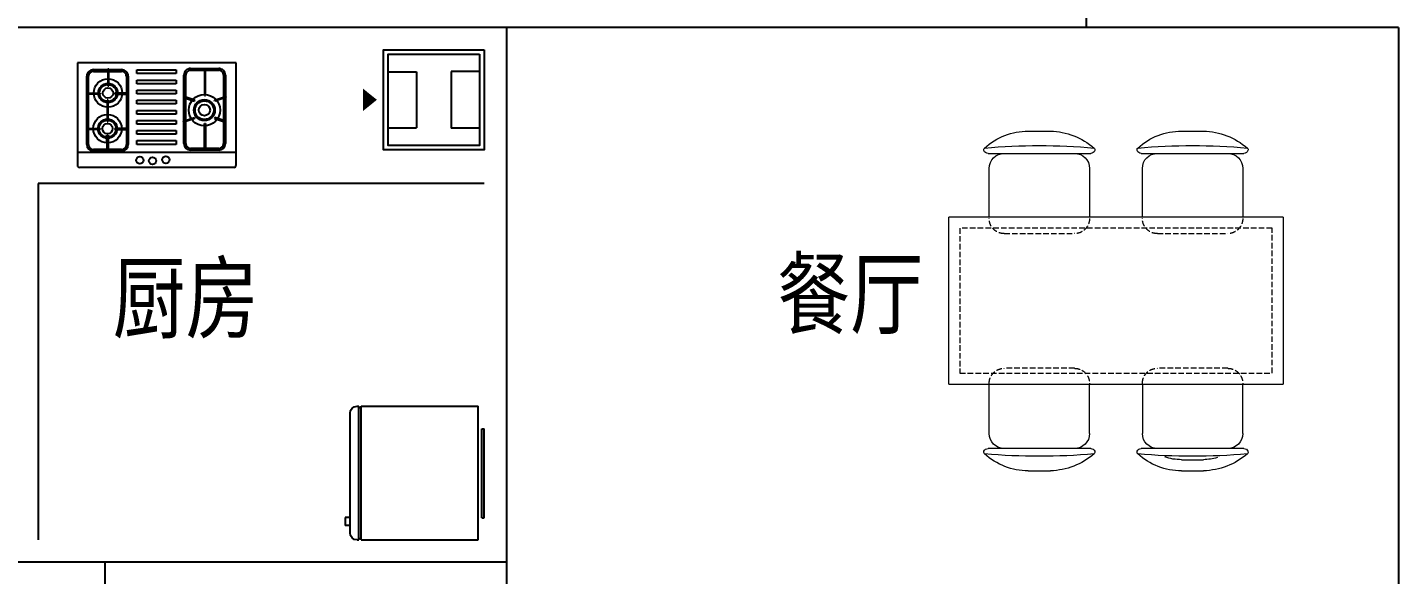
# Model space of a CAD drawing. Extents: x 534658 to 605938, y 404593 to 454993.
# Drawn here: x 570551 to 576698, y 432565 to 435021 of the extents above; entities that cross this region are included whole.
import ezdxf

# ---------------------------------------------------------------- set-up
doc = ezdxf.new("R2010")
doc.units = 0
doc.header["$LTSCALE"] = 1000
doc.header["$MEASUREMENT"] = 0
doc.linetypes.add('DASH', pattern=[0.35, 0.25, -0.1])
for name, color, linetype in [('0_厨卫', 154, 'Continuous'), ('DOTE', 1, 'Continuous'), ('PUB_TEXT', 7, 'Continuous')]:
    doc.layers.add(name, color=color, linetype=linetype)
doc.layers.add('0_家具', color=31, linetype='Continuous', lineweight=9)
doc.styles.add('黑体', font='SIMHEI.TTF', dxfattribs={"width": 0.8})

# ---------------------------------------------------------------- blocks, each defined once
blk = doc.blocks.new('z03.')
at = {"layer": '0_家具'}
for p, q in [((375, 0), (-375, 0)), ((-375, -1500), (-375, 0)), ((375, 0), (375, -1500)), ((-661.2, -176.6), (-661.2, -636.6)), ((-375, -181.6), (-593.7, -181.6)), ((596, -181.6), (371, -181.6)), ((663.5, -636.6), (663.5, -176.6)), ((-761.2, -357), (-761.2, -456.2)), ((763.5, -357), (763.5, -456.2)), ((-593.7, -631.6), (-375, -631.6)), ((596, -631.6), (375, -631.6)), ((-661.2, -863.4), (-661.2, -1323.4)), ((-375, -868.4), (-593.7, -868.4)), ((375, -868.4), (596, -868.4)), ((663.5, -1323.4), (663.5, -863.4)), ((-761.2, -1043.8), (-761.2, -1143)), ((713.5, -1043.8), (713.5, -1142.2)), ((763.5, -1043.8), (763.5, -1143)), ((-593.7, -1318.4), (-375, -1318.4)), ((596, -1318.4), (375, -1318.4)), ((-375, -1500), (375, -1500))]:
    blk.add_line(p, q, dxfattribs=at)
at = {"layer": '0_家具', "color": 8, "linetype": 'DASH', "ltscale": 0.1}
for p, q in [((-325, -1450), (-325, -50)), ((-325, -50), (325, -50)), ((325, -50), (325, -1450)), ((-301.2, -249.1), (-301.2, -564.1)), ((303.5, -564.1), (303.5, -249.1)), ((-301.2, -935.9), (-301.2, -1250.9)), ((303.5, -1250.9), (303.5, -935.9)), ((325, -1450), (-325, -1450))]:
    blk.add_line(p, q, dxfattribs=at)
at = {"layer": '0_家具'}
for centre, radius, start, end in [((-470.8, -357), 290.4, 137.50832, 180), ((2016.6, -406.6), 2712.7, 174.8023, 185.1977), ((-677.2, -167.9), 10.4, 69.09515, 137.50832), ((-680.3, -176), 19.1, 358.23486, 69.09515), ((-593.7, -249.1), 67.5, 90, 180), ((596, -249.1), 67.5, 0, 90), ((682.6, -176), 19.1, 110.90485, 181.76514), ((679.5, -167.9), 10.4, 42.49168, 110.90485), ((473.1, -357), 290.4, 0, 42.49168), ((-2014.3, -406.6), 2712.7, 354.8023, 5.1977), ((-445.8, -446.4), 315.6, 181.76514, 220.72654), ((448.1, -446.4), 315.6, 319.27346, 358.23486), ((-593.7, -564.1), 67.5, 180, 270), ((596, -564.1), 67.5, 270, 0), ((-677.4, -645.8), 10, 220.72654, 292.66999), ((-681.2, -636.6), 20, 292.66999, 0), ((683.5, -636.6), 20, 180, 247.33001), ((679.6, -645.8), 10, 247.33001, 319.27346), ((-470.8, -1043.8), 290.4, 137.50832, 180), ((2016.6, -1093.4), 2712.7, 174.8023, 185.1977), ((-677.2, -854.7), 10.4, 69.09515, 137.50832), ((-680.3, -862.8), 19.1, 358.23486, 69.09515), ((682.6, -862.8), 19.1, 110.90485, 181.76514), ((679.5, -854.7), 10.4, 42.49168, 110.90485), ((473.1, -1043.8), 290.4, 0, 42.49168), ((-2014.3, -1093.4), 2712.7, 354.8023, 5.1977), ((-593.7, -935.9), 67.5, 90, 180), ((596, -935.9), 67.5, 0, 90), ((473.1, -1043.8), 240.4, 0, 18.25567), ((-445.8, -1133.3), 315.6, 181.76514, 220.72654), ((448.1, -1133.3), 315.6, 319.27346, 358.23486), ((448.1, -1133.3), 265.6, 344.44945, 358.07586), ((-593.7, -1250.9), 67.5, 180, 270), ((596, -1250.9), 67.5, 270, 0), ((-677.4, -1332.6), 10, 220.72654, 292.66999), ((-681.2, -1323.4), 20, 292.66999, 0), ((683.5, -1323.4), 20, 180, 247.33001), ((679.6, -1332.6), 10, 247.33001, 319.27346)]:
    blk.add_arc(centre, radius, start, end, dxfattribs=at)
at = {"layer": '0_家具', "color": 8, "linetype": 'DASH', "ltscale": 0.1}
for centre, start, end in [((-368.7, -249.1), 0, 90), ((371, -249.1), 90, 180), ((-368.7, -564.1), 270, 0), ((371, -564.1), 180, 270), ((-368.7, -935.9), 0, 90), ((371, -935.9), 90, 180), ((-368.7, -1250.9), 270, 0), ((371, -1250.9), 180, 270)]:
    blk.add_arc(centre, 67.5, start, end, dxfattribs=at)
blk = doc.blocks.new('ddfdf')
at = {"layer": '0_厨卫'}
for p, q in [((15801.2, -30110.3), (15800.7, -30821.9)), ((16259.8, -30110.6), (15801.2, -30110.3)), ((16269.8, -30120.6), (16269.8, -30812.2)), ((15800.7, -30821.9), (16259.8, -30822.2))]:
    blk.add_line(p, q, dxfattribs=at)
at = {"layer": '0_厨卫', "color": 251}
for p, q in [((16201.5, -30822.1), (16202, -30110.6)), ((15856.2, -30158.6), (16162.7, -30158.8)), ((15856.2, -30166.6), (16162.7, -30166.8)), ((15952.1, -30158.8), (15956.9, -30157.2)), ((15968, -30207.9), (15952.1, -30158.8)), ((15956.9, -30157.2), (15972.8, -30206.4)), ((16062, -30157.3), (16046, -30206.4)), ((16050.8, -30208), (16066.8, -30158.9)), ((16066.8, -30158.9), (16062, -30157.3)), ((15826.1, -30314.4), (15826.2, -30188.6)), ((15834.1, -30314.4), (15834.2, -30188.6)), ((15972.8, -30206.4), (15968, -30207.9)), ((16046, -30206.4), (16050.8, -30208)), ((16184.7, -30188.9), (16184.6, -30314.6)), ((16192.7, -30188.9), (16192.6, -30314.6)), ((15828.8, -30247.7), (15828.8, -30252.3)), ((15946.6, -30247.8), (15828.8, -30247.7)), ((15828.8, -30252.3), (15946.6, -30252.4)), ((15946.6, -30252.4), (15946.6, -30247.8)), ((15968, -30295.3), (15952, -30344.3)), ((15956.8, -30345.9), (15972.8, -30296.8)), ((15972.8, -30296.8), (15968, -30295.3)), ((16046, -30296.9), (16050.8, -30295.3)), ((16061.9, -30346), (16046, -30296.9)), ((16050.8, -30295.3), (16066.7, -30344.4)), ((16072.2, -30252.4), (16072.2, -30247.9)), ((16072.2, -30247.9), (16190, -30247.9)), ((16190, -30252.5), (16072.2, -30252.4)), ((16190, -30247.9), (16190, -30252.5)), ((16162.6, -30336.6), (15856.1, -30336.4)), ((16162.6, -30344.6), (15856.1, -30344.4)), ((15952, -30344.3), (15956.8, -30345.9)), ((16066.7, -30344.4), (16061.9, -30346)), ((15832.3, -30555.7), (15832.4, -30379.5)), ((15832.4, -30379.5), (15849.1, -30379.5)), ((15849.1, -30379.5), (15849, -30555.7)), ((15877.6, -30555.7), (15877.8, -30379.5)), ((15877.8, -30379.5), (15894.4, -30379.5)), ((15894.4, -30379.5), (15894.3, -30555.7)), ((15923, -30555.8), (15923.1, -30379.5)), ((15923.1, -30379.5), (15939.8, -30379.6)), ((15939.8, -30379.6), (15939.6, -30555.8)), ((15968.3, -30555.8), (15968.4, -30379.6)), ((15968.4, -30379.6), (15985.1, -30379.6)), ((15985.1, -30379.6), (15985, -30555.8)), ((16013.7, -30555.8), (16013.8, -30379.6)), ((16013.8, -30379.6), (16030.4, -30379.6)), ((16030.4, -30379.6), (16030.3, -30555.8)), ((16059, -30555.9), (16059.1, -30379.6)), ((16059.1, -30379.6), (16075.8, -30379.6)), ((16075.8, -30379.6), (16075.6, -30555.9)), ((16104.3, -30555.9), (16104.4, -30379.7)), ((16104.4, -30379.7), (16121.1, -30379.7)), ((16121.1, -30379.7), (16121, -30555.9)), ((16149.7, -30555.9), (16149.8, -30379.7)), ((16149.8, -30379.7), (16166.4, -30379.7)), ((16166.4, -30379.7), (16166.3, -30555.9)), ((15849, -30555.7), (15832.3, -30555.7)), ((15860.7, -30594.4), (16167.1, -30594.6)), ((15860.7, -30602.4), (16167.1, -30602.6)), ((15894.3, -30555.7), (15877.6, -30555.7)), ((15939.6, -30555.8), (15923, -30555.8)), ((15937.2, -30594.5), (15937.1, -30654.3)), ((15941.7, -30594.5), (15937.2, -30594.5)), ((15941.7, -30654.3), (15941.7, -30594.5)), ((15985, -30555.8), (15968.3, -30555.8)), ((16030.3, -30555.8), (16013.7, -30555.8)), ((16075.6, -30555.9), (16059, -30555.9)), ((16094.9, -30594.6), (16094.9, -30654.4)), ((16099.5, -30594.6), (16094.9, -30594.6)), ((16099.5, -30654.4), (16099.5, -30594.6)), ((16121, -30555.9), (16104.3, -30555.9)), ((16166.3, -30555.9), (16149.7, -30555.9)), ((15830.6, -30750.1), (15830.7, -30624.4)), ((15838.6, -30750.1), (15838.7, -30624.4)), ((15937.1, -30654.3), (15941.7, -30654.3)), ((16094.9, -30654.4), (16099.5, -30654.4)), ((16189.1, -30624.6), (16189, -30750.4)), ((16197.1, -30624.6), (16197, -30750.4)), ((15828.6, -30681.6), (15828.6, -30686.2)), ((15904.3, -30681.6), (15828.6, -30681.6)), ((15828.6, -30686.2), (15904.3, -30686.2)), ((15904.3, -30686.2), (15904.3, -30681.6)), ((15937, -30779.9), (15937.1, -30720.2)), ((15937.1, -30720.2), (15941.7, -30720.2)), ((15941.7, -30720.2), (15941.6, -30779.9)), ((15968.2, -30683.8), (15968.2, -30688.4)), ((16063.1, -30683.9), (15968.2, -30683.8)), ((15968.2, -30688.4), (16063.1, -30688.5)), ((16063.1, -30688.5), (16063.1, -30683.9)), ((16094.8, -30780), (16094.8, -30720.3)), ((16094.8, -30720.3), (16099.4, -30720.3)), ((16099.4, -30720.3), (16099.4, -30780)), ((16125.6, -30689.6), (16125.6, -30685)), ((16125.6, -30685), (16199.2, -30685)), ((16199.2, -30689.6), (16125.6, -30689.6)), ((16199.2, -30685), (16199.2, -30689.6)), ((16167, -30772.4), (15860.6, -30772.2)), ((16167, -30780.4), (15860.6, -30780.2)), ((15941.6, -30779.9), (15937, -30779.9)), ((16099.4, -30780), (16094.8, -30780))]:
    blk.add_line(p, q, dxfattribs=at)
for centre, radius in [((16012.9, -30252.9), 70.1), ((16012.9, -30252.9), 47.3), ((16012.9, -30252.9), 41.8), ((16012.9, -30252.9), 25.3), ((16235.4, -30425.8), 16.2), ((16240.2, -30485.3), 16.2), ((16237.7, -30542.5), 16.2), ((15935.8, -30685.1), 63.7), ((15935.8, -30685.1), 43), ((15935.8, -30685.1), 38), ((15935.8, -30685.1), 23), ((16095.7, -30687.3), 63.7), ((16095.7, -30687.3), 43), ((16095.7, -30687.3), 38), ((16095.7, -30687.3), 23)]:
    blk.add_circle(centre, radius, dxfattribs=at)
at = {"layer": '0_厨卫'}
for centre, start, end in [((16259.8, -30120.6), 0, 89.96104), ((16259.8, -30812.2), 269.96104, 0)]:
    blk.add_arc(centre, 10, start, end, dxfattribs=at)
at = {"layer": '0_厨卫', "color": 251}
for centre, radius, start, end in [((15856.2, -30188.6), 30, 89.96104, 179.96104), ((15856.2, -30188.6), 22, 89.96104, 179.96104), ((16162.7, -30188.8), 30, 359.96104, 89.96104), ((16162.7, -30188.8), 22, 359.96104, 89.96104), ((15856.1, -30314.4), 30, 179.96104, 269.96104), ((15856.1, -30314.4), 22, 179.96104, 269.96104), ((16162.6, -30314.6), 30, 269.96104, 359.96104), ((16162.6, -30314.6), 22, 269.96104, 359.96104), ((15860.7, -30624.4), 30, 89.96104, 179.96104), ((15860.7, -30624.4), 22, 89.96104, 179.96104), ((16167.1, -30624.6), 30, 359.96104, 89.96104), ((16167.1, -30624.6), 22, 359.96104, 89.96104), ((15860.6, -30750.2), 30, 179.96104, 269.96104), ((15860.6, -30750.2), 22, 179.96104, 269.96104), ((16167, -30750.4), 30, 269.96104, 359.96104), ((16167, -30750.4), 22, 269.96104, 359.96104)]:
    blk.add_arc(centre, radius, start, end, dxfattribs=at)
blk = doc.blocks.new('A$C31C75FCC')
at = {"layer": '0_厨卫'}
for p, q in [((162.3, 500), (289.3, 500)), ((289.3, 250), (289.3, 500)), ((445.3, 248.3), (445.3, 501.7)), ((572.3, 501.7), (445.3, 501.7)), ((162.3, 250), (289.3, 250)), ((572.3, 248.3), (445.3, 248.3))]:
    blk.add_line(p, q, dxfattribs=at)
for points in [[(592.3, 150), (592.3, 600), (142.3, 600), (142.3, 150)], [(592.3, 150), (592.3, 600), (142.3, 600), (142.3, 150)], [(572.3, 170), (572.3, 580), (162.3, 580), (162.3, 170)], [(572.3, 170), (572.3, 580), (162.3, 580), (162.3, 170)]]:
    blk.add_lwpolyline(points, close=True, dxfattribs=at)
blk.add_lwpolyline([(50, 375, 100, 0, 0), (112, 375, 0, 0, 0)], format="xyseb", dxfattribs=at)
blk.add_lwpolyline([(50, 375, 100, 0, 0), (112, 375, 0, 0, 0)], format="xyseb", dxfattribs=at)
blk = doc.blocks.new('A$C2C511B21')
at = {"layer": '0_厨卫'}
for p, q in [((53.3, 750), (61.8, 750)), ((61.8, 750), (61.8, 150)), ((61.8, 744.1), (71.8, 744.1)), ((71.8, 750), (596.8, 750)), ((71.8, 750), (71.8, 150)), ((596.8, 750), (596.8, 150)), ((0, 649.1), (0, 685.3)), ((21.8, 685.3), (0, 685.3)), ((21.8, 718.5), (21.8, 181.5)), ((21.8, 649.1), (0, 649.1)), ((613.4, 650.3), (613.4, 251.8)), ((613.4, 650.3), (622.7, 650.3)), ((622.7, 650.3), (622.7, 251.8)), ((613.4, 251.8), (622.7, 251.8)), ((53.3, 150), (61.8, 150)), ((61.8, 155.9), (71.8, 155.9)), ((71.8, 150), (596.8, 150))]:
    blk.add_line(p, q, dxfattribs=at)
for centre, start, end in [((53.3, 718.5), 90, 180), ((53.3, 181.5), 180, 270)]:
    blk.add_arc(centre, 31.5, start, end, dxfattribs=at)

msp = doc.modelspace()

# ---------------------------------------------------------------- linework, layer by layer
at = {"layer": '0_厨卫'}
for p, q in [((570598.4, 434320.5), (570598.4, 432720.5)), ((572598, 434320.5), (570598.4, 434320.5))]:
    msp.add_line(p, q, dxfattribs=at)
at = {"layer": 'DOTE', "ltscale": 0.5}
for p, q in [((575298, 436920.5), (575298, 435020.5)), ((576698, 435020.5), (569298, 435020.5)), ((572698, 435020.5), (572698, 431720.5)), ((576698, 435020.5), (576698, 421220.5)), ((572698, 432620.5), (569898, 432620.5)), ((572698, 432620.5), (569898, 432620.5)), ((570898, 432620.5), (570898, 421220.5))]:
    msp.add_line(p, q, dxfattribs=at)

# ---------------------------------------------------------------- block references
at = {"layer": '0_厨卫', "xscale": -1}
for name, p, rotation in [('A$C31C75FCC', (572005.7, 435070.5), 180), ('A$C2C511B21', (571975.3, 433470.5), 180.0000003868662)]:
    msp.add_blockref(name, p, dxfattribs=dict(at, rotation=rotation))
at = {"layer": '0_厨卫', "rotation": 270.0389609761735}
msp.add_blockref('ddfdf', (601586.3, 450682.7), dxfattribs=at)
at = {"layer": '0_家具', "xscale": -1, "rotation": 90}
msp.add_blockref('z03.', (574681, 433794), dxfattribs=at)

# ---------------------------------------------------------------- texts
at = {"layer": 'PUB_TEXT', "style": '黑体', "width": 0.8}
for s, p in [('厨房', (570933, 433656.6)), ('餐厅', (573912, 433675.5))]:
    msp.add_text(s, height=300, dxfattribs=at).set_placement(p)

doc.saveas('drawing.dxf')
